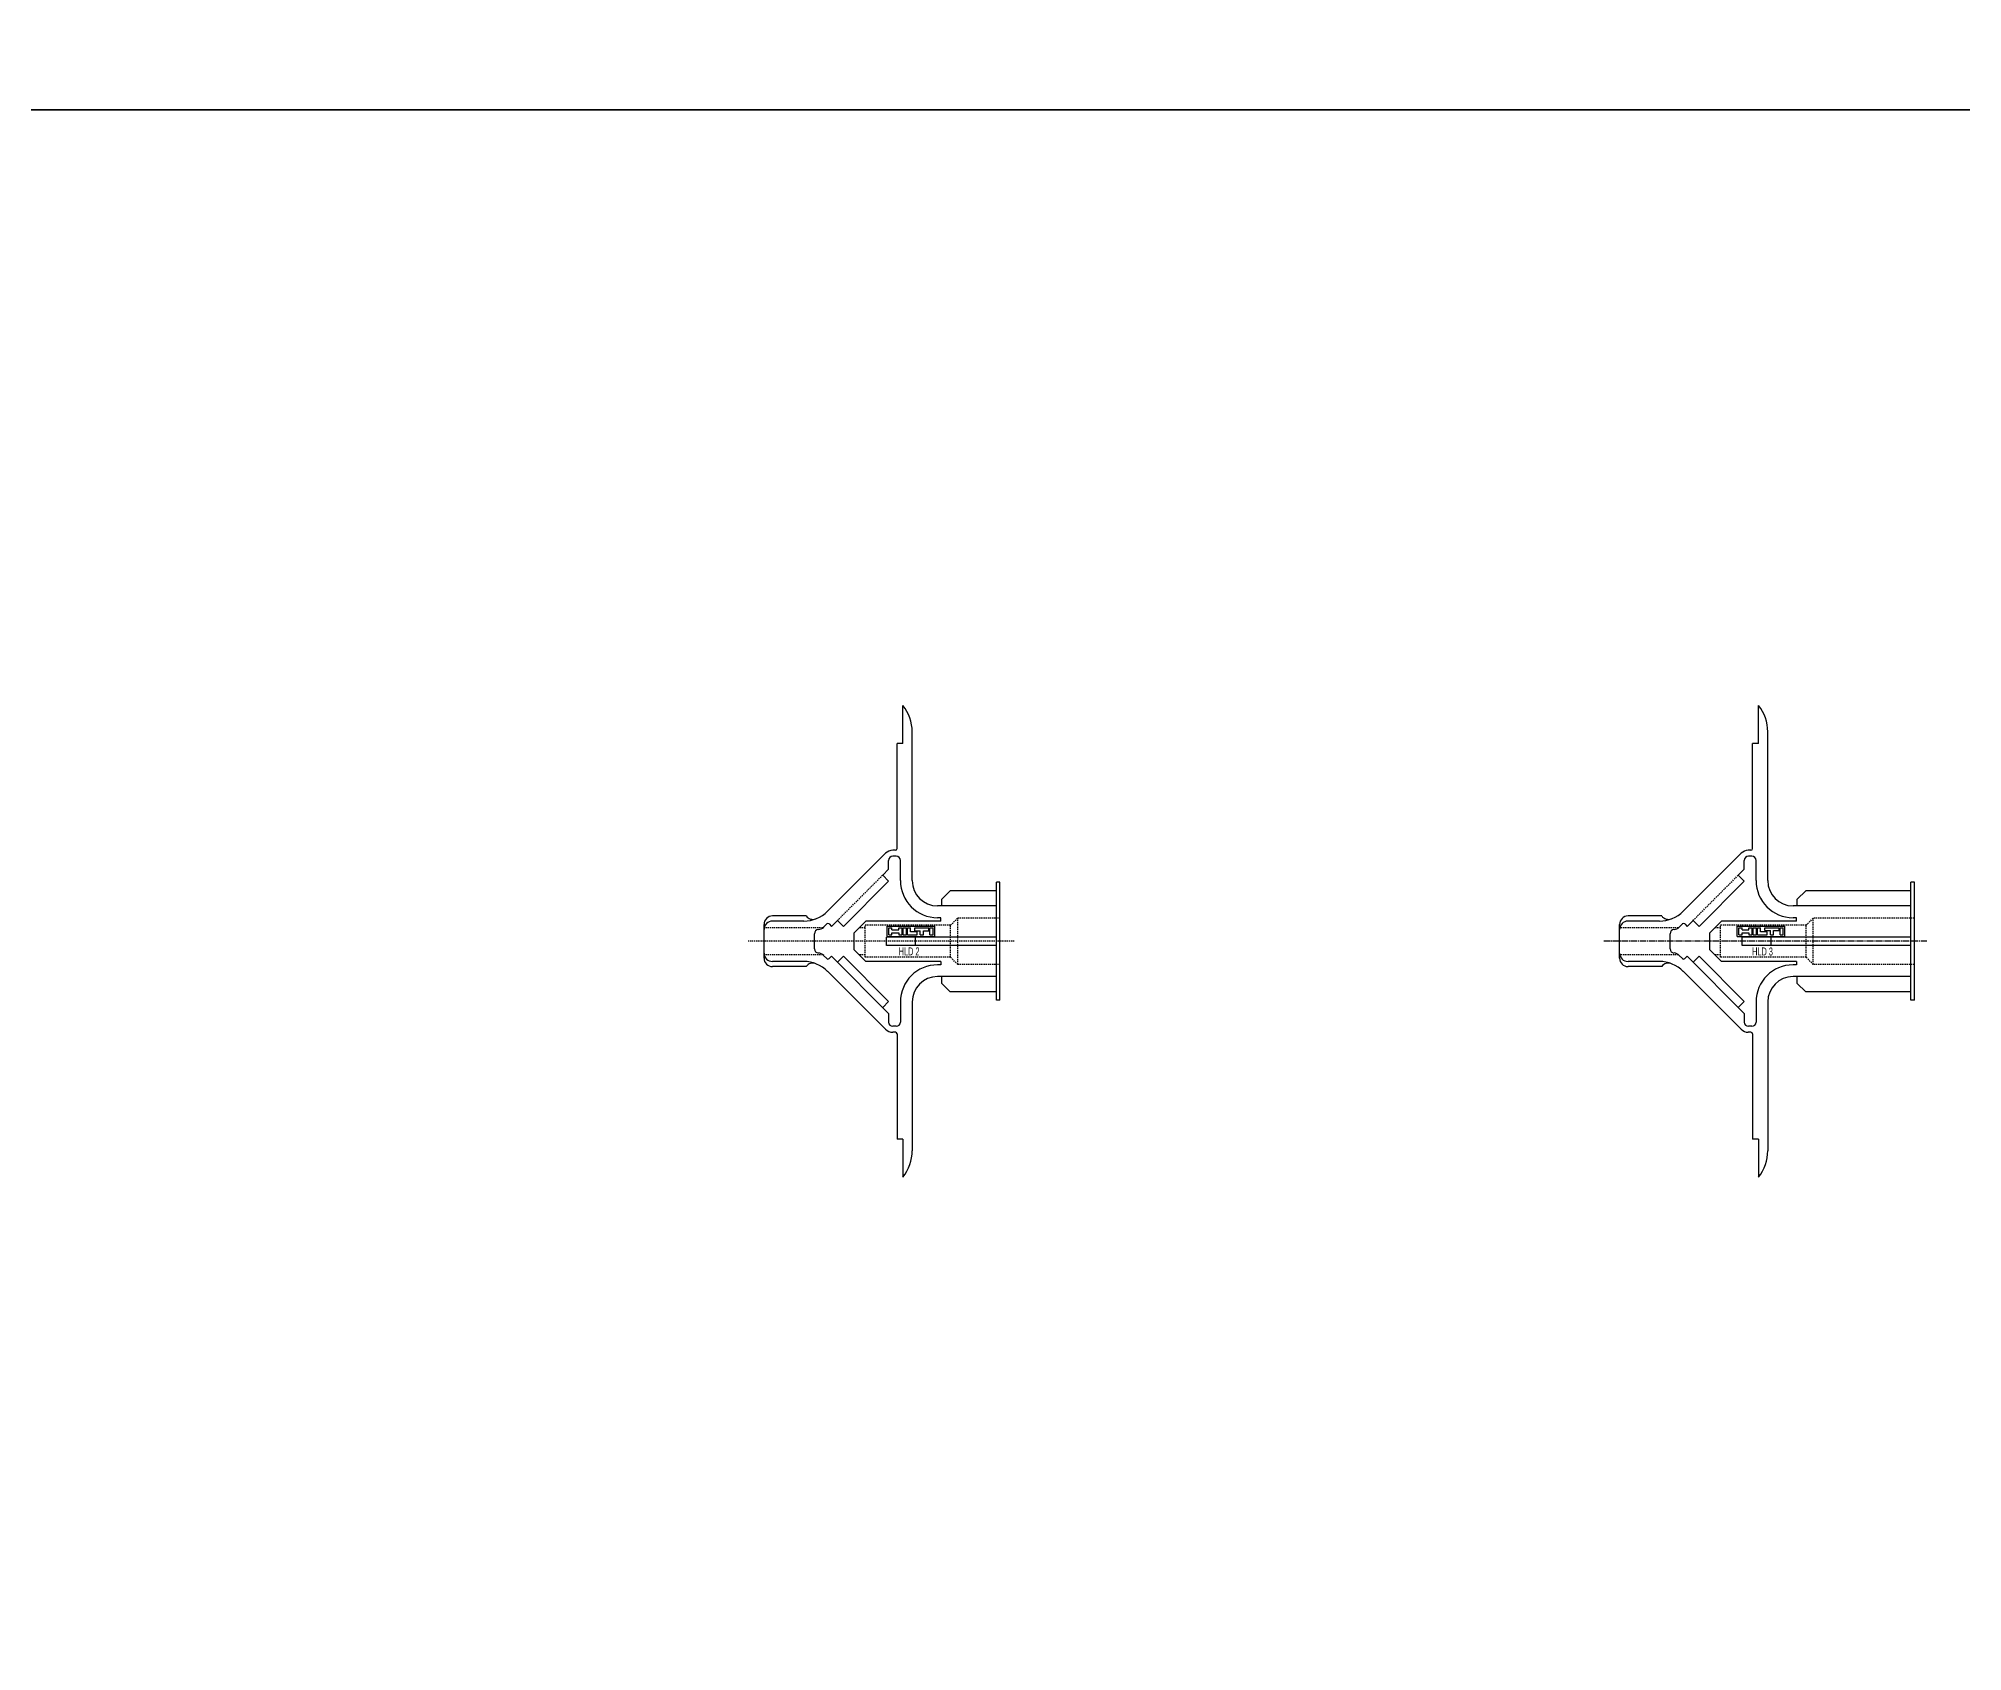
# Model space of a CAD drawing. Header units: millimetres. Extents: x 296 to 4896, y 152 to 3333.
# Drawn here: x 2902.5 to 3130.9, y 2950.2 to 3141.7 of the extents above; entities that cross this region are included whole.
import ezdxf

# ---------------------------------------------------------------- set-up
doc = ezdxf.new("R2010")
doc.units = ezdxf.units.MM
doc.linetypes.add('CENTERLI', pattern=[1, 0.75, -0.0625, 0.125, -0.0625])
doc.linetypes.add('DASHED', pattern=[0.25, 0.15625, -0.09375])
for name, color, linetype in [('1', 1, 'DASHED'), ('2', 3, 'Continuous'), ('3', 4, 'Continuous')]:
    doc.layers.add(name, color=color, linetype=linetype)
doc.styles.get("Standard").update_dxf_attribs({"font": 'arial.ttf'})

# ---------------------------------------------------------------- blocks, each defined once
blk = doc.blocks.new('HLD 2')
at = {"layer": '1', "linetype": 'DASHED'}
for p, q in [((-19.28, 2.47), (-13.91, 7.85)), ((-5.85, 1.9), (-5, 2.75)), ((0, 2.75), (-5, 2.75)), ((-5, -2.75), (-5, 2.75)), ((-21.02, 1.6), (-28, 1.6)), ((-16, 1.6), (-16.7, 1.6)), ((-16, -1.9), (-16, 1.9)), ((-5.85, 1.9), (-16, 1.9)), ((-5.85, -1.9), (-5.85, 1.9)), ((-21.02, -1.6), (-28, -1.6)), ((-16, -1.6), (-16.7, -1.6)), ((-5.85, -1.9), (-16, -1.9)), ((-5, -2.75), (-5.85, -1.9)), ((0, -2.75), (-5, -2.75))]:
    blk.add_line(p, q, dxfattribs=at)
at = {"layer": '1'}
blk.add_line((1.72, 0), (-29.87, 0), dxfattribs=at)
at = {"layer": '2'}
for p, q in [((-11.5, 23.5), (-11.5, 28)), ((-11.5, 23.5), (-12.2, 23.5)), ((-12.2, 11), (-12.2, 23.5)), ((-10.4, 7.2), (-10.4, 24.87)), ((-20.45, 3.57), (-13.57, 10.45)), ((-13.2, 8.56), (-13.2, 9.6)), ((-12.4, 10.8), (-12.72, 10.8)), ((-12.3, 10.1), (-12.7, 10.1)), ((-11.8, 7.2), (-11.8, 9.6)), ((-18.57, 1.77), (-13.2, 7.14)), ((-13.91, 7.85), (-13.2, 8.56)), ((-13.91, 7.85), (-13.2, 7.14)), ((0, 7), (-0.4, 7)), ((-0.4, -7), (-0.4, 7)), ((0, -7), (0, 7)), ((-5.9, 6), (-6.9, 5)), ((-6.9, 4.2), (-6.9, 5)), ((-0.4, 6), (-5.9, 6)), ((-23, 3), (-27, 3)), ((-23.28, 2.4), (-27, 2.4)), ((-19.99, 1.77), (-19.28, 2.47)), ((-19.28, 2.47), (-18.57, 1.77)), ((-15.9, 2.4), (-17.3, 1)), ((-7, 2.4), (-15.9, 2.4)), ((-0.4, 4.2), (-7.4, 4.2)), ((-7, 2.8), (-7.4, 2.8)), ((-7, 2.4), (-7, 2.8)), ((-28, -2), (-28, 2)), ((-22, -0.9), (-22, 0.9)), ((-20.92, 1.69), (-20.55, 2.05)), ((-20.27, 2.05), (-19.99, 1.77)), ((-17.3, -1), (-17.3, 1)), ((-13.46, -0.5), (-13.46, 0.5)), ((-0.4, 0.5), (-13.46, 0.5)), ((-10, -0.5), (-10, 0.5)), ((-20.92, -1.69), (-20.55, -2.05)), ((-20.27, -2.05), (-19.99, -1.77)), ((-19.99, -1.77), (-13.2, -8.56)), ((-19.28, -2.47), (-18.57, -1.77)), ((-18.57, -1.77), (-13.2, -7.14)), ((-15.9, -2.4), (-17.3, -1)), ((-0.4, -0.5), (-13.46, -0.5)), ((-23.7, -2.4), (-27, -2.4)), ((-23.28, -2.4), (-27, -2.4)), ((-23, -3), (-27, -3)), ((-20.45, -3.57), (-13.57, -10.45)), ((-7, -2.4), (-15.9, -2.4)), ((-7, -2.8), (-7.4, -2.8)), ((-0.4, -4.2), (-7.4, -4.2)), ((-7, -2.4), (-7, -2.8)), ((-6.9, -5), (-6.9, -4.2)), ((-6.9, -5), (-5.9, -6)), ((-0.4, -6), (-5.9, -6)), ((-13.91, -7.85), (-13.2, -7.14)), ((-13.2, -8.56), (-13.2, -9.6)), ((-11.8, -7.2), (-11.8, -9.6)), ((-10.4, -7.2), (-10.4, -24.87)), ((0, -7), (-0.4, -7)), ((-12.4, -10.8), (-12.72, -10.8)), ((-12.3, -10.1), (-12.7, -10.1)), ((-12.2, -11), (-12.2, -23.5)), ((-11.5, -23.5), (-12.2, -23.5)), ((-11.5, -23.5), (-11.5, -28))]:
    blk.add_line(p, q, dxfattribs=at)
for centre, radius, start, end in [((-15.4, 24.87), 5, 360, 38.7394), ((-12.72, 9.6), 1.2, 90, 135), ((-12.7, 9.6), 0.5, 90, 180), ((-12.4, 11), 0.2, 270, 0), ((-12.3, 9.6), 0.5, 0, 90), ((-7.4, 7.2), 4.4, 180, 270), ((-7.4, 7.2), 3, 180, 270), ((-27, 2), 1, 90, 180), ((-27, 1.4), 1, 90, 180), ((-23.28, 6.4), 4, 270, 315), ((-22.2, 3.6), 1, 216.8391, 291.0166), ((-21.5, 0.9), 0.5, 94.7363, 180), ((-21.62, 2.39), 1, 274.7363, 315), ((-20.41, 1.91), 0.2, 45, 135), ((-27, -1.4), 1, 180, 270), ((-27, -2), 1, 180, 270), ((-21.5, -0.9), 0.5, 180, 265.2637), ((-21.62, -2.39), 1, 45, 85.2637), ((-20.41, -1.91), 0.2, 225, 315), ((-23.28, -6.4), 4, 45, 90), ((-22.2, -3.6), 1, 68.9834, 143.1612), ((-7.4, -7.2), 4.4, 90, 180), ((-7.4, -7.2), 3, 90, 180), ((-12.72, -9.6), 1.2, 225, 270), ((-12.7, -9.6), 0.5, 180, 270), ((-12.4, -11), 0.2, 0, 90), ((-12.3, -9.6), 0.5, 270, 0), ((-15.4, -24.87), 5, 321.2606, 0)]:
    blk.add_arc(centre, radius, start, end, dxfattribs=at)
at = {"layer": '3'}
for p, q in [((-13.39, 0.57), (-13.39, 1.79)), ((-13.39, 1.79), (-7.71, 1.79)), ((-13.39, 0.57), (-7.71, 0.57)), ((-13.19, 0.77), (-13.19, 1.59)), ((-13.19, 1.59), (-12.81, 1.59)), ((-13.19, 0.77), (-12.81, 0.77)), ((-12.81, 1.35), (-12.81, 1.59)), ((-12.81, 1.35), (-11.99, 1.35)), ((-12.81, 0.77), (-12.81, 1.01)), ((-12.81, 1.01), (-11.99, 1.01)), ((-11.99, 1.59), (-11.61, 1.59)), ((-11.99, 1.35), (-11.99, 1.59)), ((-11.99, 1.01), (-11.99, 0.77)), ((-11.99, 0.77), (-11.61, 0.77)), ((-11.61, 0.77), (-11.61, 1.59)), ((-11.49, 1.59), (-11.1, 1.59)), ((-11.49, 0.77), (-11.49, 1.59)), ((-11.49, 0.77), (-11.1, 0.77)), ((-11.1, 0.77), (-11.1, 1.59)), ((-10.98, 1.59), (-10.6, 1.59)), ((-10.98, 0.77), (-10.98, 1.59)), ((-10.98, 0.77), (-9.83, 0.77)), ((-10.6, 1.11), (-10.6, 1.59)), ((-9.83, 1.11), (-10.6, 1.11)), ((-10.1, 1.59), (-8.42, 1.59)), ((-10.1, 1.25), (-10.1, 1.59)), ((-10.1, 1.25), (-9.45, 1.25)), ((-9.83, 0.77), (-9.83, 1.11)), ((-9.45, 0.77), (-9.45, 1.25)), ((-9.45, 0.77), (-9.06, 0.77)), ((-9.06, 0.77), (-9.06, 1.25)), ((-9.06, 1.25), (-8.42, 1.25)), ((-8.42, 1.25), (-8.42, 1.59)), ((-8.3, 1.59), (-7.91, 1.59)), ((-8.3, 0.77), (-8.3, 1.59)), ((-8.3, 0.77), (-7.91, 0.77)), ((-7.91, 0.77), (-7.91, 1.59)), ((-7.71, 0.57), (-7.71, 1.79))]:
    blk.add_line(p, q, dxfattribs=at)
at = {"layer": '3', "color": 4, "width": 0.6}
blk.add_text('HLD 2', height=0.95, dxfattribs=at).set_placement((-12, -1.68))
blk = doc.blocks.new('HLD 3')
at = {"layer": '1', "linetype": 'DASHED'}
for p, q in [((-26.28, 2.47), (-20.91, 7.85)), ((-12.85, 1.9), (-12, 2.75)), ((0, 2.75), (-12, 2.75)), ((-12, -2.75), (-12, 2.75)), ((-28.02, 1.6), (-35, 1.6)), ((-23, 1.6), (-23.7, 1.6)), ((-23, -1.9), (-23, 1.9)), ((-12.85, 1.9), (-23, 1.9)), ((-12.85, -1.9), (-12.85, 1.9)), ((-28.02, -1.6), (-35, -1.6)), ((-23, -1.6), (-23.7, -1.6)), ((-12.85, -1.9), (-23, -1.9)), ((-12, -2.75), (-12.85, -1.9)), ((0, -2.75), (-12, -2.75))]:
    blk.add_line(p, q, dxfattribs=at)
at = {"layer": '1', "linetype": 'CENTERLI'}
blk.add_line((1.5, 0), (-36.87, 0), dxfattribs=at)
at = {"layer": '2'}
for p, q in [((-18.5, 23.5), (-18.5, 28)), ((-18.5, 23.5), (-19.2, 23.5)), ((-19.2, 11), (-19.2, 23.5)), ((-17.4, 7.2), (-17.4, 24.87)), ((-27.45, 3.57), (-20.57, 10.45)), ((-20.2, 8.56), (-20.2, 9.6)), ((-19.4, 10.8), (-19.72, 10.8)), ((-19.3, 10.1), (-19.7, 10.1)), ((-18.8, 7.2), (-18.8, 9.6)), ((-25.57, 1.77), (-20.2, 7.14)), ((-20.91, 7.85), (-20.2, 8.56)), ((-20.91, 7.85), (-20.2, 7.14)), ((0, 7), (-0.4, 7)), ((-0.4, -7), (-0.4, 7)), ((0, -7), (0, 7)), ((-12.9, 6), (-13.9, 5)), ((-13.9, 4.2), (-13.9, 5)), ((-0.4, 6), (-12.9, 6)), ((-30, 3), (-34, 3)), ((-30.28, 2.4), (-34, 2.4)), ((-26.99, 1.77), (-26.28, 2.47)), ((-26.28, 2.47), (-25.57, 1.77)), ((-22.9, 2.4), (-24.3, 1)), ((-14, 2.4), (-22.9, 2.4)), ((-0.4, 4.2), (-14.4, 4.2)), ((-14, 2.8), (-14.4, 2.8)), ((-14, 2.4), (-14, 2.8)), ((-35, -2), (-35, 2)), ((-29, -0.9), (-29, 0.9)), ((-27.92, 1.69), (-27.55, 2.05)), ((-27.27, 2.05), (-26.99, 1.77)), ((-24.3, -1), (-24.3, 1)), ((-20.46, -0.5), (-20.46, 0.5)), ((-0.4, 0.5), (-20.46, 0.5)), ((-17, -0.5), (-17, 0.5)), ((-27.92, -1.69), (-27.55, -2.05)), ((-27.27, -2.05), (-26.99, -1.77)), ((-26.99, -1.77), (-20.2, -8.56)), ((-26.28, -2.47), (-25.57, -1.77)), ((-25.57, -1.77), (-20.2, -7.14)), ((-22.9, -2.4), (-24.3, -1)), ((-0.4, -0.5), (-20.46, -0.5)), ((-30.7, -2.4), (-34, -2.4)), ((-30.28, -2.4), (-34, -2.4)), ((-30, -3), (-34, -3)), ((-27.45, -3.57), (-20.57, -10.45)), ((-14, -2.4), (-22.9, -2.4)), ((-14, -2.8), (-14.4, -2.8)), ((-0.4, -4.2), (-14.4, -4.2)), ((-14, -2.4), (-14, -2.8)), ((-13.9, -5), (-13.9, -4.2)), ((-13.9, -5), (-12.9, -6)), ((-0.4, -6), (-12.9, -6)), ((-20.91, -7.85), (-20.2, -7.14)), ((-20.2, -8.56), (-20.2, -9.6)), ((-18.8, -7.2), (-18.8, -9.6)), ((-17.4, -7.2), (-17.4, -24.87)), ((0, -7), (-0.4, -7)), ((-19.4, -10.8), (-19.72, -10.8)), ((-19.3, -10.1), (-19.7, -10.1)), ((-19.2, -11), (-19.2, -23.5)), ((-18.5, -23.5), (-19.2, -23.5)), ((-18.5, -23.5), (-18.5, -28))]:
    blk.add_line(p, q, dxfattribs=at)
for centre, radius, start, end in [((-22.4, 24.87), 5, 360, 38.7394), ((-19.72, 9.6), 1.2, 90, 135), ((-19.7, 9.6), 0.5, 90, 180), ((-19.4, 11), 0.2, 270, 0), ((-19.3, 9.6), 0.5, 0, 90), ((-14.4, 7.2), 4.4, 180, 270), ((-14.4, 7.2), 3, 180, 270), ((-34, 2), 1, 90, 180), ((-34, 1.4), 1, 90, 180), ((-30.28, 6.4), 4, 270, 315), ((-29.2, 3.6), 1, 216.8391, 291.0166), ((-28.5, 0.9), 0.5, 94.7363, 180), ((-28.62, 2.39), 1, 274.7363, 315), ((-27.41, 1.91), 0.2, 45, 135), ((-34, -1.4), 1, 180, 270), ((-34, -2), 1, 180, 270), ((-28.5, -0.9), 0.5, 180, 265.2637), ((-28.62, -2.39), 1, 45, 85.2637), ((-27.41, -1.91), 0.2, 225, 315), ((-30.28, -6.4), 4, 45, 90), ((-29.2, -3.6), 1, 68.9834, 143.1612), ((-14.4, -7.2), 4.4, 90, 180), ((-14.4, -7.2), 3, 90, 180), ((-19.72, -9.6), 1.2, 225, 270), ((-19.7, -9.6), 0.5, 180, 270), ((-19.4, -11), 0.2, 0, 90), ((-19.3, -9.6), 0.5, 270, 0), ((-22.4, -24.87), 5, 321.2606, 0)]:
    blk.add_arc(centre, radius, start, end, dxfattribs=at)
at = {"layer": '3', "color": 1}
for p, q in [((-21.04, 1.8), (-15.36, 1.8)), ((-21.04, 0.57), (-21.04, 1.8)), ((-21.04, 0.57), (-15.36, 0.57)), ((-20.84, 1.59), (-20.46, 1.59)), ((-20.84, 0.78), (-20.84, 1.59)), ((-20.84, 0.78), (-20.46, 0.78)), ((-20.46, 1.35), (-20.46, 1.59)), ((-20.46, 1.35), (-19.64, 1.35)), ((-20.46, 1.02), (-19.64, 1.02)), ((-20.46, 0.78), (-20.46, 1.02)), ((-19.64, 1.35), (-19.64, 1.59)), ((-19.64, 1.59), (-19.26, 1.59)), ((-19.64, 1.02), (-19.64, 0.78)), ((-19.64, 0.78), (-19.26, 0.78)), ((-19.26, 0.78), (-19.26, 1.59)), ((-19.14, 0.78), (-19.14, 1.59)), ((-19.14, 1.59), (-18.75, 1.59)), ((-19.14, 0.78), (-18.75, 0.78)), ((-18.75, 0.78), (-18.75, 1.59)), ((-18.63, 0.78), (-18.63, 1.59)), ((-18.63, 1.59), (-18.25, 1.59)), ((-18.63, 0.78), (-17.48, 0.78)), ((-18.25, 1.11), (-18.25, 1.59)), ((-17.48, 1.11), (-18.25, 1.11)), ((-17.75, 1.26), (-17.75, 1.59)), ((-17.75, 1.59), (-16.07, 1.59)), ((-17.75, 1.26), (-17.1, 1.26)), ((-17.48, 0.78), (-17.48, 1.11)), ((-17.1, 0.78), (-17.1, 1.26)), ((-17.1, 0.78), (-16.72, 0.78)), ((-16.72, 1.26), (-16.07, 1.26)), ((-16.72, 0.78), (-16.72, 1.26)), ((-16.07, 1.26), (-16.07, 1.59)), ((-15.95, 0.78), (-15.95, 1.59)), ((-15.95, 1.59), (-15.56, 1.59)), ((-15.95, 0.78), (-15.56, 0.78)), ((-15.56, 0.78), (-15.56, 1.59)), ((-15.36, 0.57), (-15.36, 1.8))]:
    blk.add_line(p, q, dxfattribs=at)
at = {"layer": '3', "color": 4, "width": 0.6}
blk.add_text('HLD 3', height=0.95, dxfattribs=at).set_placement((-19.26, -1.69))

msp = doc.modelspace()

# ---------------------------------------------------------------- linework, layer by layer
at = {"color": 18, "true_color": 0x000000}
for points in [[(2894.01, 3133.26), (3295.77, 3133.26), (3295.77, 3333.26), (2894.01, 3333.26)], [(2894.01, 2931.34), (3295.77, 2931.34), (3295.77, 3133.26), (2894.01, 3133.26)]]:
    msp.add_lwpolyline(points, close=True, dxfattribs=at)

# ---------------------------------------------------------------- block references
for name, p in [('HLD 2', (3016.63, 3034.51)), ('HLD 3', (3125.22, 3034.51))]:
    msp.add_blockref(name, p)

doc.saveas('drawing.dxf')
